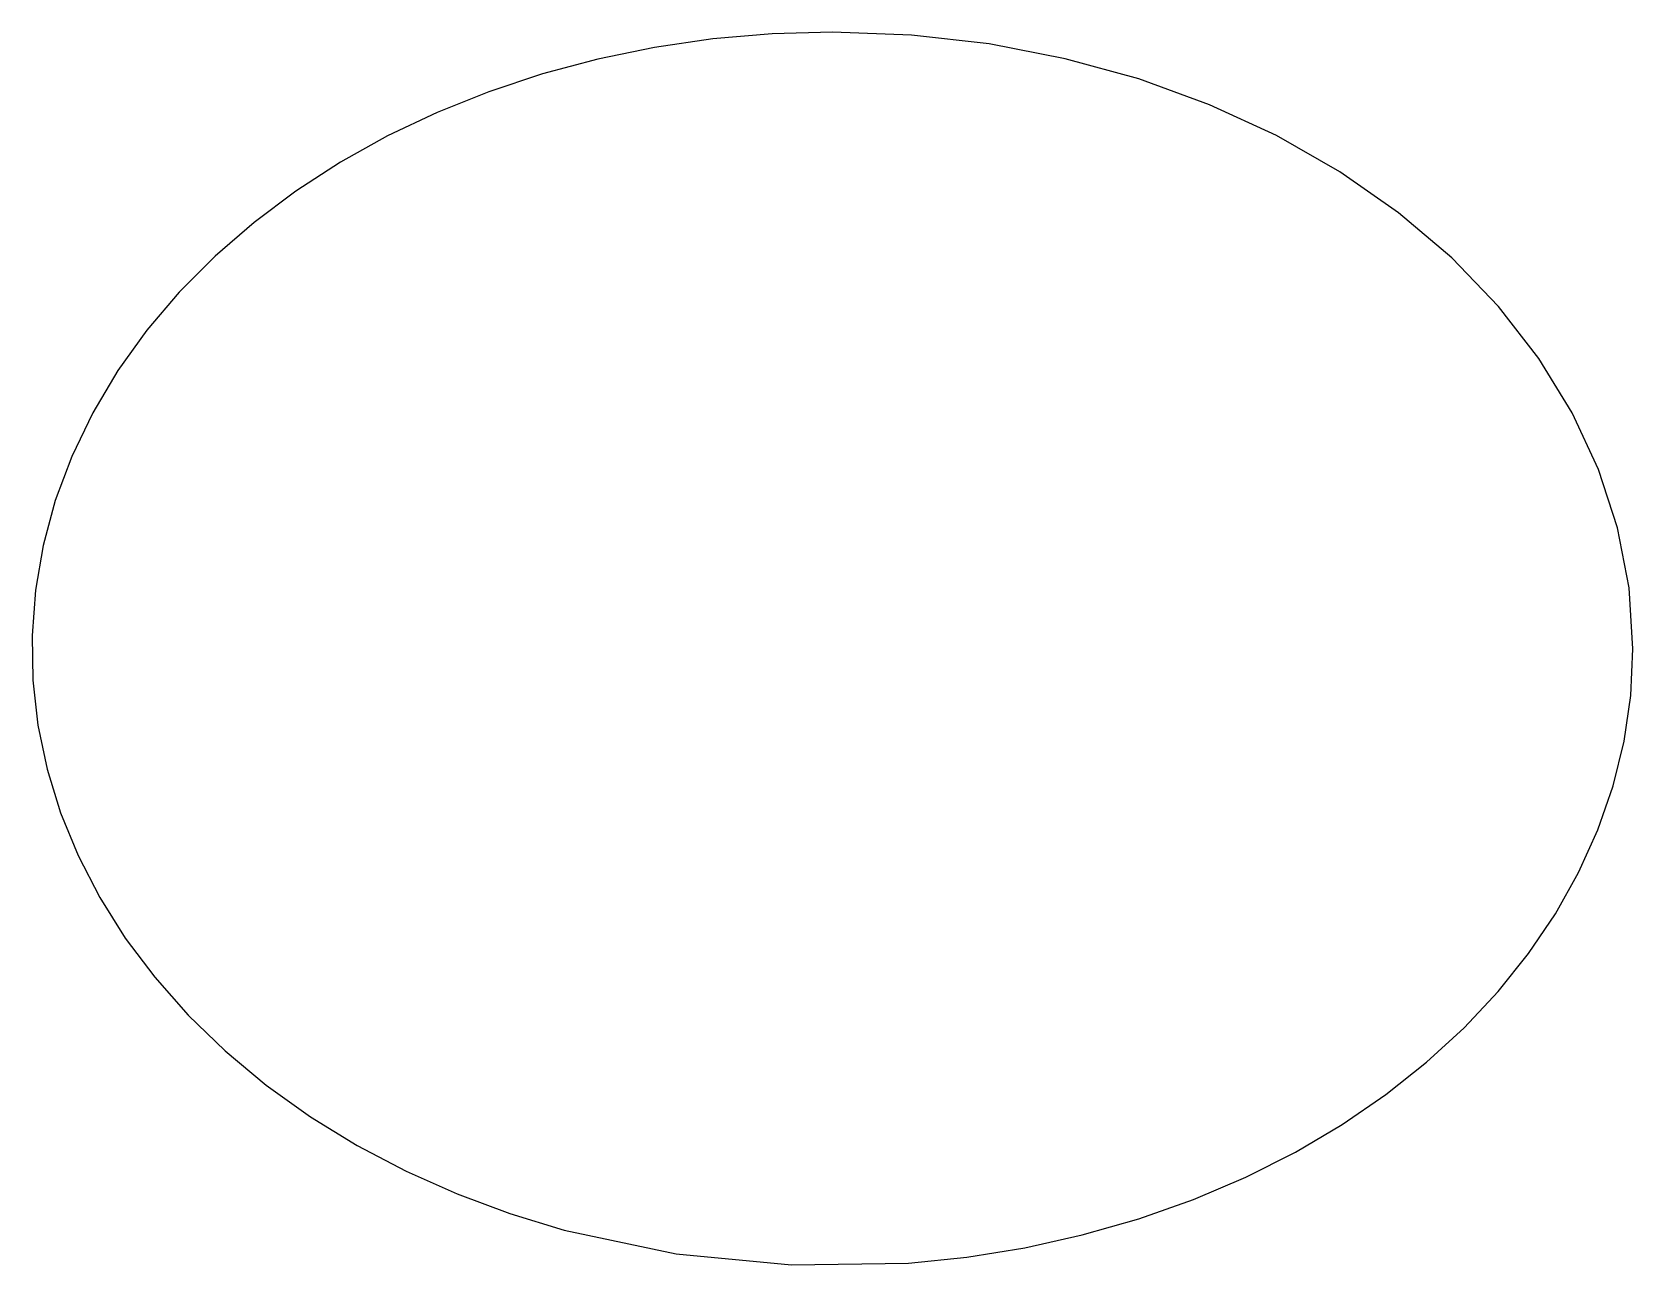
# Model space of a CAD drawing. Extents: x 69.4 to 140.7, y 146.2 to 201.
import ezdxf

# ---------------------------------------------------------------- set-up
doc = ezdxf.new("R2010")
doc.units = 0

msp = doc.modelspace()

# ---------------------------------------------------------------- linework, layer by layer
at = {"layer": 'Calque 1'}
for p, q in [((102.375139, 200.951772), (99.733656, 200.722009)), ((105.05875, 201.029374), (102.375139, 200.951772)), ((108.579889, 200.895071), (105.05875, 201.029374)), ((105.05875, 201.029374), (105.05875, 201.029374)), ((97.143172, 200.344655), (94.61256, 199.824275)), ((99.733656, 200.722009), (97.143172, 200.344655)), ((112.041387, 200.497131), (108.579889, 200.895071)), ((115.419885, 199.84301), (112.041387, 200.497131)), ((94.61256, 199.824275), (92.150695, 199.165439)), ((118.692023, 198.940161), (115.419885, 199.84301)), ((92.150695, 199.165439), (89.766449, 198.372714)), ((121.834438, 197.796039), (118.692023, 198.940161)), ((89.766449, 198.372714), (87.468695, 197.450666)), ((87.468695, 197.450666), (85.266306, 196.403865)), ((124.823772, 196.418099), (121.834438, 197.796039)), ((85.266306, 196.403865), (83.168156, 195.236877)), ((127.636664, 194.813796), (124.823772, 196.418099)), ((83.168156, 195.236877), (81.183117, 193.954269)), ((130.249753, 192.990585), (127.636664, 194.813796)), ((81.183117, 193.954269), (79.320062, 192.560611)), ((79.320062, 192.560611), (77.587866, 191.060469)), ((132.616306, 190.977439), (130.249753, 192.990585)), ((77.587866, 191.060469), (75.9954, 189.45841)), ((134.698713, 188.810365), (132.616306, 190.977439)), ((75.9954, 189.45841), (74.551538, 187.759003)), ((136.487297, 186.507357), (134.698713, 188.810365)), ((74.551538, 187.759003), (73.265153, 185.966816)), ((73.265153, 185.966816), (72.145119, 184.086415)), ((137.972381, 184.086415), (136.487297, 186.507357)), ((72.145119, 184.086415), (71.211207, 182.146619)), ((139.144291, 181.565533), (137.972381, 184.086415)), ((71.211207, 182.146619), (70.475887, 180.178579)), ((139.99335, 178.962711), (139.144291, 181.565533)), ((70.475887, 180.178579), (69.937079, 178.190357)), ((140.509881, 176.295944), (139.99335, 178.962711)), ((69.937079, 178.190357), (69.592698, 176.190018)), ((69.592698, 176.190018), (69.440665, 174.185624)), ((140.684208, 173.58323), (140.509881, 176.295944)), ((69.440665, 174.185624), (69.478896, 172.18524)), ((140.583479, 171.515755), (140.684208, 173.58323)), ((69.478896, 172.18524), (69.70531, 170.196928)), ((140.285244, 169.480734), (140.583479, 171.515755)), ((69.70531, 170.196928), (70.117825, 168.228753)), ((139.795433, 167.485004), (140.285244, 169.480734)), ((70.117825, 168.228753), (70.714359, 166.288777)), ((139.119974, 165.5354), (139.795433, 167.485004)), ((70.714359, 166.288777), (71.49283, 164.385065)), ((138.264796, 163.638759), (139.119974, 165.5354)), ((71.49283, 164.385065), (72.451156, 162.525679)), ((137.235828, 161.801916), (138.264796, 163.638759)), ((72.451156, 162.525679), (73.587256, 160.718684)), ((136.038998, 160.031708), (137.235828, 161.801916)), ((73.587256, 160.718684), (74.899046, 158.972142)), ((134.680236, 158.334969), (136.038998, 160.031708)), ((74.899046, 158.972142), (76.384447, 157.294118)), ((133.16547, 156.718537), (134.680236, 158.334969)), ((76.384447, 157.294118), (78.041374, 155.692675)), ((131.500629, 155.189247), (133.16547, 156.718537)), ((78.041374, 155.692675), (79.867747, 154.175875)), ((129.691642, 153.753935), (131.500629, 155.189247)), ((79.867747, 154.175875), (81.836572, 152.768823)), ((127.744437, 152.419436), (129.691642, 153.753935)), ((81.836572, 152.768823), (83.915267, 151.492312)), ((125.664944, 151.192588), (127.744437, 152.419436)), ((83.915267, 151.492312), (86.093365, 150.347948)), ((123.459092, 150.080225), (125.664944, 151.192588)), ((86.093365, 150.347948), (88.360399, 149.337334)), ((121.132808, 149.089183), (123.459092, 150.080225)), ((88.360399, 149.337334), (90.705903, 148.462073)), ((118.692023, 148.226299), (121.132808, 149.089183)), ((90.705903, 148.462073), (93.11941, 147.723771)), ((116.174142, 147.506806), (118.692023, 148.226299)), ((93.11941, 147.723771), (98.108568, 146.664456)), ((113.6196, 146.94031), (116.174142, 147.506806)), ((111.038862, 146.525207), (113.6196, 146.94031)), ((98.108568, 146.664456), (103.24414, 146.17222)), ((103.24414, 146.17222), (108.442395, 146.259894)), ((108.442395, 146.259894), (111.038862, 146.525207))]:
    msp.add_line(p, q, dxfattribs=at)

doc.saveas('drawing.dxf')
